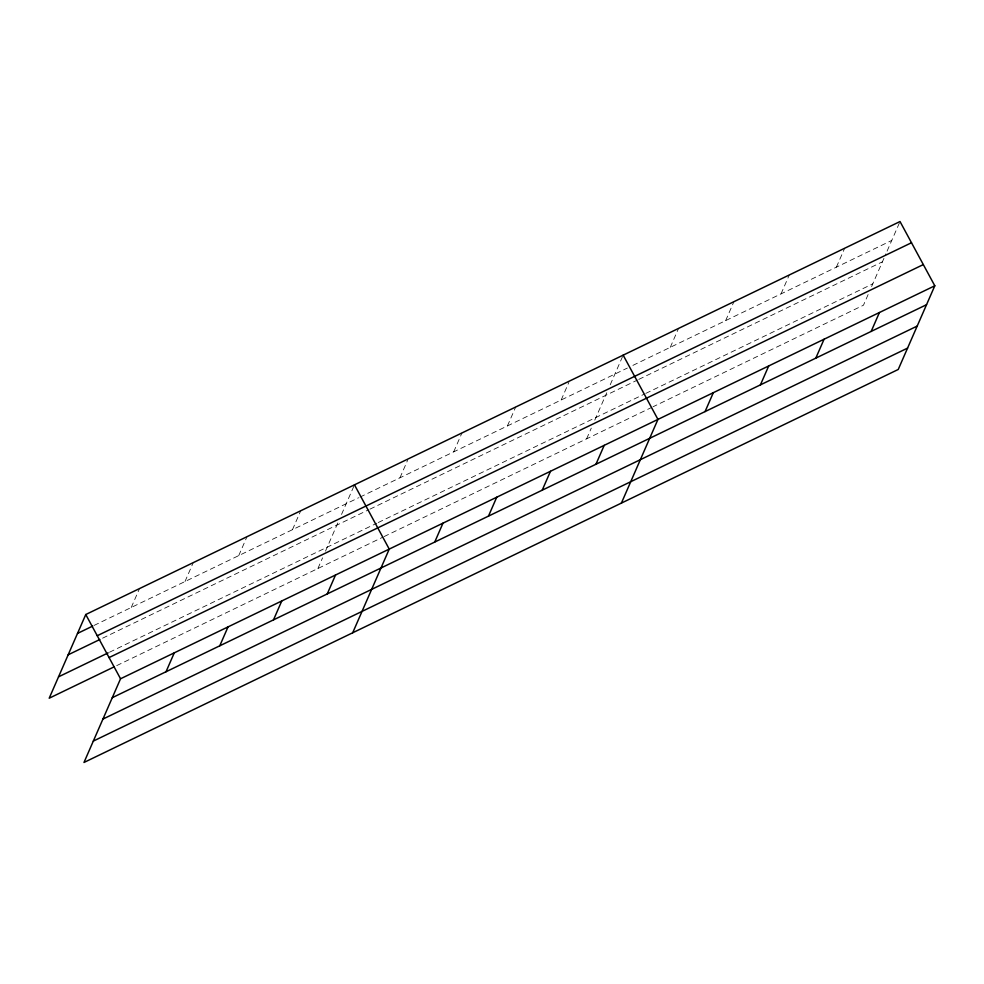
<?xml version="1.0" encoding="UTF-8"?>
<svg xmlns="http://www.w3.org/2000/svg" width="984" height="984" viewBox="0 0 984 984"><rect width="100%" height="100%" fill="white"/><g stroke="black" fill="none" stroke-linecap="round" stroke-linejoin="round"><path stroke-width="0.74" stroke-dasharray="4.92 3.69" d="M131.241 607.485L139.507 588.58M184.98 581.544L193.245 562.639M238.731 555.616L246.984 536.711M292.469 529.675L300.723 510.77M317.906 568.518L322.58 557.83M325.495 551.151L338.619 521.114M341.534 514.423L353.871 486.182M399.947 477.806L407.622 460.241M453.686 451.865L461.951 432.96M507.424 425.924L515.69 407.019M561.175 399.996L568.838 382.432M586.612 438.839L591.273 428.151M594.779 420.131L606.734 392.764M610.24 384.744L623.167 355.15M670.276 347.327L678.542 328.422M725.651 320.612L733.904 301.707M781.025 293.884L789.279 274.979M836.388 267.156L844.653 248.251M868.122 294.536L863.46 305.224L653.056 406.761M871.627 286.516L885.92 253.798M887.088 251.129L900.016 221.535M94.034 625.443L358.606 497.756M359.984 497.092L627.374 368.041M632.909 365.372L891.762 240.44M102.607 638.173L368.557 509.823M369.935 509.159L637.411 380.07M638.788 379.393L882.414 261.818M109.519 652.22L376.847 523.205M378.225 522.541L644.397 394.08M645.787 393.403L872.796 283.847M116.715 665.614L382.665 537.264M384.043 536.6L651.666 407.438"/><path stroke-width="1.48" d="M934.8 285.791L120.54 678.775L83.984 762.465L898.232 369.48L934.8 285.791L900.016 221.535L85.768 614.52L49.2 698.209L113.96 666.943M166.025 671.752L174.279 652.847M219.764 645.811L228.03 626.906M273.503 619.871L281.768 600.966M327.242 593.942L335.507 575.037M352.69 632.786L389.246 549.097L354.461 484.829M434.731 542.061L442.984 523.156M488.47 516.133L496.736 497.215M542.209 490.192L550.474 471.287M595.947 464.251L604.213 445.346M621.396 503.095L657.952 419.405L623.167 355.15M705.061 411.595L713.326 392.69M760.435 384.867L768.689 365.962M815.798 358.151L824.063 339.246M871.172 331.423L879.425 312.518M77.502 633.425L92.656 626.107M97.244 635.726L911.491 242.74M68.167 654.803L99.851 639.502M58.536 676.832L108.142 652.884M109.064 657.57L923.324 264.585M112.287 697.681L926.534 304.696M102.939 719.07L917.199 326.073M93.32 741.087L907.58 348.102M85.768 614.52L120.54 678.775"/></g></svg>
